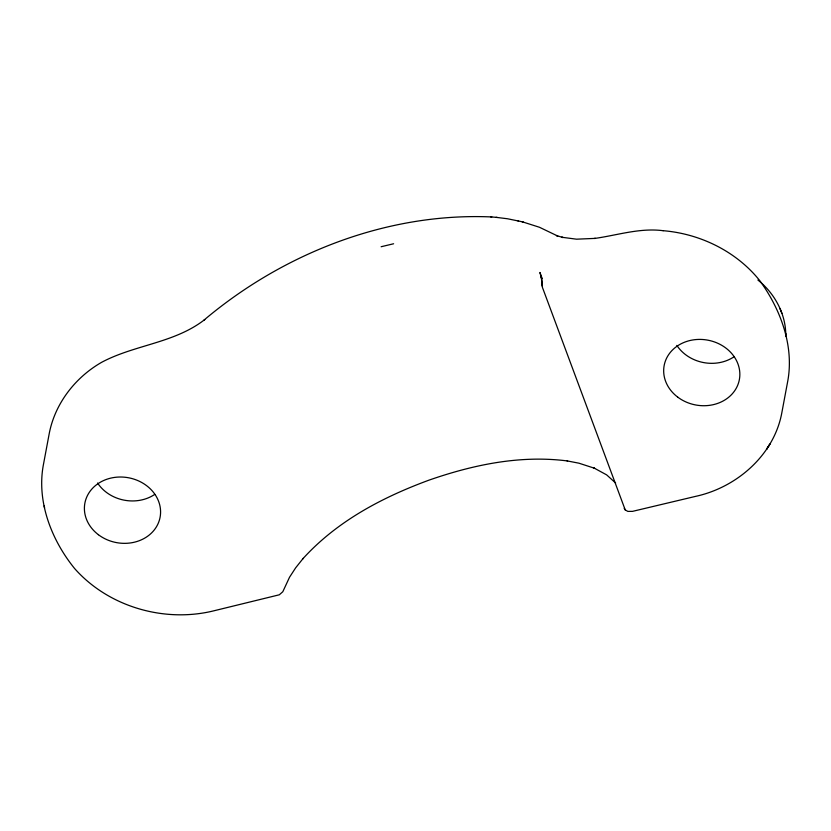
<?xml version="1.0" encoding="UTF-8"?>
<svg xmlns="http://www.w3.org/2000/svg" width="831" height="831" viewBox="0 0 831 831"><rect width="100%" height="100%" fill="white"/><g stroke="black" fill="none" stroke-linecap="round" stroke-linejoin="round"><path stroke-width="1.25" d="M785.773 334.259C785.482 313.204 774.253 292.969 757.893 280.026M785.721 336.389L785.804 333.376M542.165 278.52L539.921 272.464L541.77 279.382L541.106 275.622L542.425 287.401L625.203 509.881L627.81 511.397L632.505 511.366L695.578 496.377C736.785 487.465 774.139 455.024 781.857 412.602L787.809 380.806C794.166 345.592 780.444 309.215 759.991 280.92C736.619 251.502 700.263 233.698 663.034 230.686M381.128 246.734L393.614 243.763M663.138 230.696C639.839 227.694 617.371 235.256 594.601 238.455L595.339 238.383L576.517 239.183L561.704 237.24L562.971 237.541L556.417 235.537L557.726 236.035L539.433 227.258L522.003 221.711M491.796 216.953C387.537 212.31 283.381 253.143 204.156 319.966L204.779 319.54C174.531 343.182 134.674 344.688 101.725 362.264C75.174 377.399 54.742 403.814 49.133 434.104L43.181 465.9C36.761 502.443 51.802 540.43 74.603 568.518C108.269 606.64 163.665 622.793 212.85 611.055L279.299 594.799L282.8 591.745L289.52 577.265L295.628 567.864L303.19 558.37L302.796 558.837C337.002 521.12 382.26 497.364 428.941 480.162C472.995 464.83 520.185 454.817 567.635 460.976L567.033 460.883L578.927 463.189L594.591 468.269L593.947 467.967L606.661 474.885L615.636 483.019M496.045 217.338L507.554 218.771L523.281 222.012M490.685 216.86L497.187 217.442M517.339 220.61L518.596 220.911M624.195 508.364L625.203 509.881M781.909 313.38L780.06 308.789M44.157 505.923L44.583 507.866M541.895 280.39L542.134 286.072M734.043 356.779A38.257 32.97 10.6 0 1 676.85 345.405M154.763 494.393A38.257 32.97 10.6 0 1 97.57 483.019M769.786 444.253L766.546 449.353L769.786 444.253M677.681 397.093A38.257 32.97 10.6 0 0 739.361 379.632A38.257 32.97 10.6 0 0 688.245 340.97A38.257 32.97 10.6 0 0 677.681 397.093M98.401 534.707A38.257 32.97 10.6 0 0 160.092 517.256A38.257 32.97 10.6 0 0 108.975 478.583A38.257 32.97 10.6 0 0 98.401 534.707"/></g></svg>
